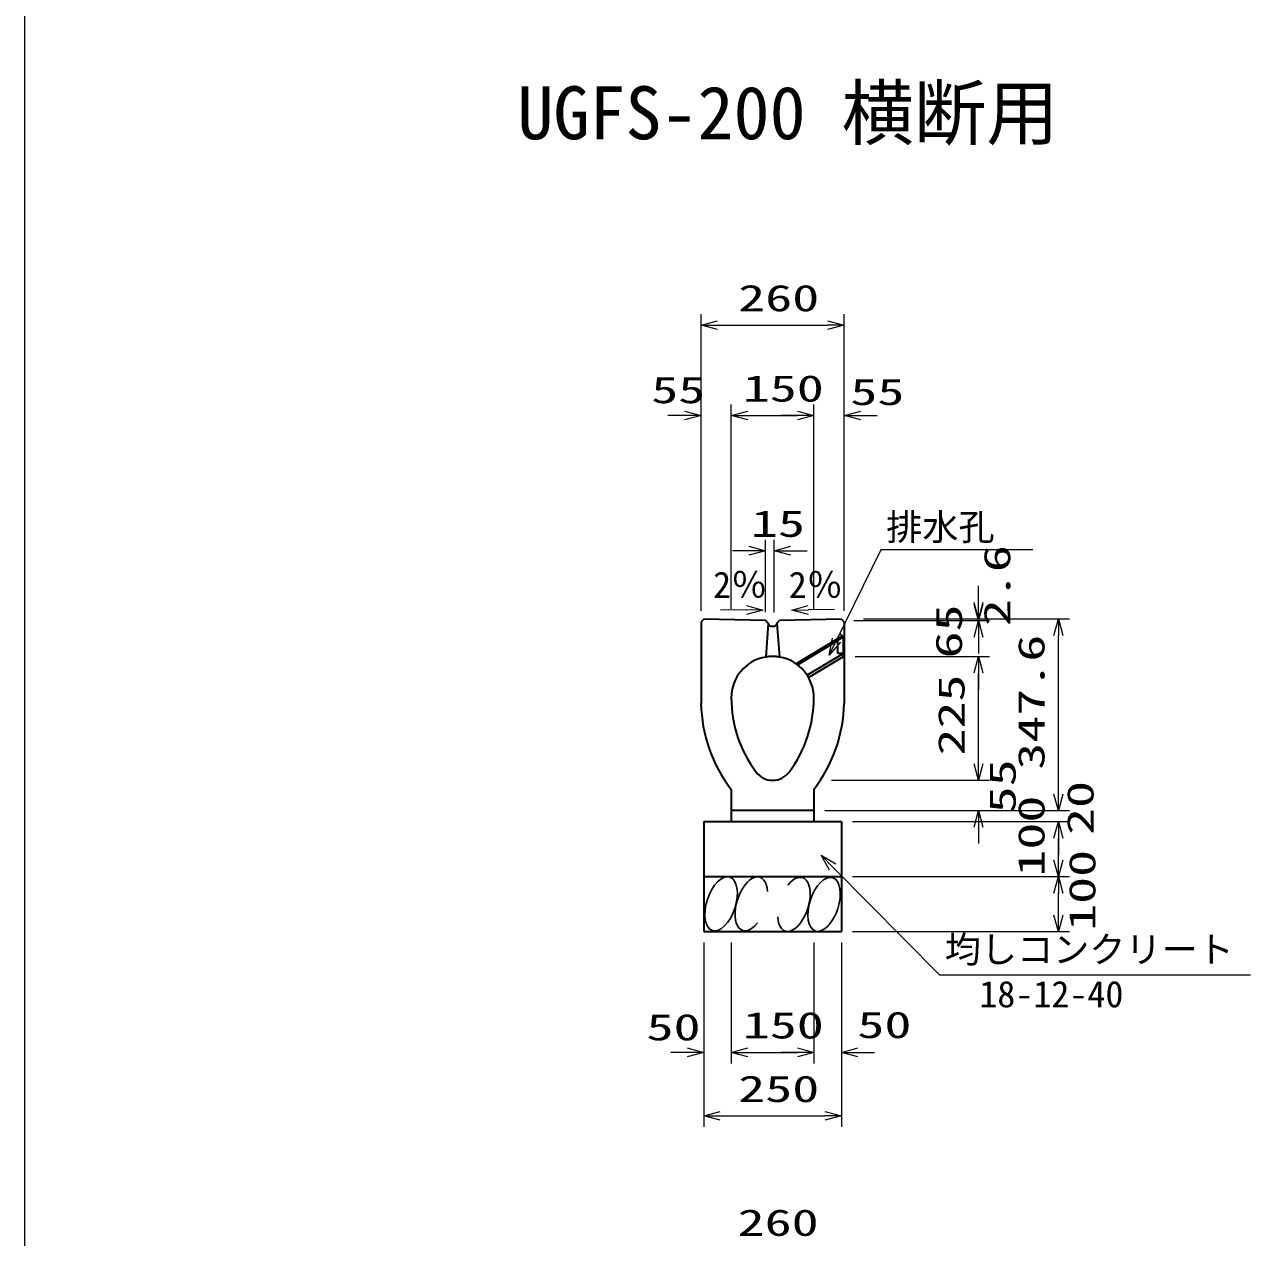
# Model space of a CAD drawing. Units: millimetres on the paper. Extents: x 15 to 1219, y 8 to 859.
# Drawn here: x 15 to 126.3, y 510.1 to 620.3 of the extents above; entities that cross this region are included whole.
import ezdxf
from ezdxf.enums import TextEntityAlignment as Align

# ---------------------------------------------------------------- set-up
doc = ezdxf.new("R2010")
doc.units = ezdxf.units.MM
doc.linetypes.add('DASHED', pattern=[7.5, 6, -1.5])
for name, color, linetype, lineweight in [('D-STR-DIM（寸法）', 7, 'Continuous', 13), ('D-STR-HTXT(均しCON-旗)', 7, 'Continuous', 13), ('D-STR-HTXT（WS-旗）', 7, 'Continuous', 13), ('D-STR-STRF(グリ)', 7, 'Continuous', 25), ('D-STR（構造物WS）', 1, 'Continuous', 35), ('D-STR（構造物）', 1, 'Continuous', 35)]:
    doc.layers.add(name, color=color, linetype=linetype, lineweight=lineweight)
doc.layers.add('D-STR-TXT(文字)', color=7, linetype='Continuous')
doc.styles.add('ＭＳ ゴシック', font='')
doc.styles.get('ＭＳ ゴシック').set_extended_font_data('MS Gothic')

# ---------------------------------------------------------------- blocks, each defined once
blk = doc.blocks.new('_Open30')
at = {"color": 7, "linetype": 'Continuous', "lineweight": 13}
for p, q in [((-1, 0.2679), (0, 0)), ((0, 0), (-1, -0.2679)), ((0, 0), (-1, 0))]:
    blk.add_line(p, q, dxfattribs=at)

msp = doc.modelspace()

# ---------------------------------------------------------------- linework, layer by layer
at = {"layer": 'D-STR-DIM（寸法）', "color": 2}
msp.add_line((15, 858.638), (15, 15.023), dxfattribs=at)
at = {"layer": 'D-STR-DIM（寸法）'}
for p, q in [((76.432, 585.824), (76.432, 594.032)), ((89.432, 585.824), (89.432, 594.032)), ((77.932, 593.032), (87.932, 593.032)), ((76.432, 567.062), (76.432, 585.824)), ((79.182, 567.286), (79.182, 585.824)), ((79.182, 567.256), (79.182, 585.824)), ((86.682, 567.255), (86.682, 585.824)), ((86.682, 567.286), (86.682, 585.824)), ((89.432, 567.091), (89.432, 585.824)), ((74.932, 584.824), (73.432, 584.824)), ((80.682, 584.824), (82.182, 584.824)), ((80.682, 584.824), (85.182, 584.824)), ((85.182, 584.824), (83.682, 584.824)), ((90.932, 584.824), (92.432, 584.824)), ((82.288, 566.943), (82.288, 573.536)), ((82.288, 566.943), (82.288, 573.536)), ((83.079, 566.927), (83.079, 573.536)), ((83.079, 566.927), (83.079, 573.536)), ((80.788, 572.536), (79.288, 572.536)), ((80.788, 572.536), (79.288, 572.536)), ((84.579, 572.536), (86.079, 572.536)), ((84.579, 572.536), (86.079, 572.536)), ((101.625, 567.844), (101.625, 569.344)), ((101.625, 567.691), (101.625, 569.191)), ((101.625, 567.691), (101.625, 569.191)), ((78.196, 567.206), (80.558, 567.159)), ((78.196, 567.206), (80.558, 567.159)), ((88.543, 567.202), (86.181, 567.155)), ((88.543, 567.202), (86.181, 567.155)), ((90.3, 566.191), (102.625, 566.191)), ((90.3, 566.191), (102.625, 566.191)), ((90.3, 566.191), (102.625, 566.191)), ((91.182, 566.344), (102.625, 566.344)), ((92.182, 566.344), (109.885, 566.344)), ((101.625, 564.691), (101.625, 563.191)), ((108.885, 550.431), (108.885, 564.844)), ((90.432, 562.929), (102.625, 562.929)), ((90.432, 562.929), (102.625, 562.929)), ((90.432, 562.929), (102.625, 562.929)), ((101.625, 561.429), (101.625, 559.929)), ((101.625, 553.181), (101.625, 561.429)), ((101.625, 561.429), (101.625, 559.929)), ((101.625, 553.181), (101.625, 554.681)), ((88.273, 551.681), (102.625, 551.681)), ((88.273, 551.681), (102.625, 551.681)), ((108.885, 550.431), (108.885, 551.931)), ((87.682, 548.931), (109.885, 548.931)), ((87.682, 548.931), (109.885, 548.931)), ((87.682, 548.931), (102.625, 548.931)), ((90.182, 547.931), (109.885, 547.931)), ((90.182, 547.931), (109.885, 547.931)), ((101.625, 547.431), (101.625, 545.931)), ((108.885, 544.431), (108.885, 546.431)), ((108.885, 546.431), (108.885, 544.931)), ((90.182, 542.931), (109.885, 542.931)), ((90.182, 542.931), (109.885, 542.931)), ((108.885, 539.431), (108.885, 541.431)), ((90.182, 537.931), (109.885, 537.931)), ((76.682, 536.931), (76.682, 525.964)), ((79.182, 536.931), (79.182, 525.964)), ((79.182, 536.931), (79.182, 525.964)), ((86.682, 536.931), (86.682, 525.964)), ((86.682, 536.931), (86.682, 525.964)), ((89.182, 536.931), (89.182, 525.964)), ((75.182, 526.964), (73.682, 526.964)), ((80.682, 526.964), (82.182, 526.964)), ((80.682, 526.964), (85.182, 526.964)), ((85.182, 526.964), (83.682, 526.964)), ((90.682, 526.964), (92.182, 526.964)), ((76.682, 525.964), (76.682, 520.191)), ((89.182, 525.964), (89.182, 520.191)), ((78.182, 521.191), (87.682, 521.191))]:
    msp.add_line(p, q, dxfattribs=at)
at = {"layer": 'D-STR-HTXT(均しCON-旗)'}
msp.add_lwpolyline([(126.33, 533.984), (98.123, 533.984), (88.4, 543.801)], dxfattribs=at)
at = {"layer": 'D-STR-HTXT（WS-旗）'}
msp.add_lwpolyline([(106.559, 572.617), (92.771, 572.617), (88.73, 564.406)], dxfattribs=at)
at = {"layer": 'D-STR-STRF(グリ)'}
for centre, major_axis in [((78.258, 540.455), (0.79, 2.421)), ((87.607, 540.408), (-0.79, -2.421))]:
    msp.add_ellipse(centre, major_axis=major_axis, ratio=0.5139, dxfattribs=at)
for centre, major_axis in [((80.998, 540.455), (0.79, 2.421)), ((84.867, 540.408), (-0.79, -2.421))]:
    msp.add_ellipse(centre, major_axis=major_axis, ratio=0.5139, start_param=5.3575563, end_param=10.3750652, dxfattribs=at)
at = {"layer": 'D-STR（構造物WS）'}
for p, q in [((89.274, 564.794), (85.063, 562.267)), ((88.857, 564.411), (89.357, 564.711)), ((89.357, 564.711), (89.11, 564.959)), ((89.357, 562.911), (89.357, 564.711)), ((85.195, 562.172), (88.857, 564.369)), ((88.857, 563.211), (88.857, 564.411)), ((89.357, 563.211), (86.068, 561.238)), ((86.198, 561.024), (89.357, 562.92)), ((89.357, 563.211), (88.857, 563.211)), ((89.054, 562.736), (89.357, 562.911))]:
    msp.add_line(p, q, dxfattribs=at)
at = {"layer": 'D-STR（構造物）'}
for p, q in [((76.682, 566.307), (76.432, 566.062)), ((76.432, 566.062), (76.432, 558.598)), ((82.307, 566.191), (76.682, 566.307)), ((82.307, 566.191), (82.532, 565.941)), ((82.532, 565.936), (82.307, 562.876)), ((82.787, 565.686), (83.077, 565.686)), ((83.327, 565.941), (83.557, 566.191)), ((83.327, 565.941), (83.557, 562.876)), ((89.182, 566.306), (83.557, 566.191)), ((89.182, 566.306), (89.432, 566.061)), ((89.432, 566.061), (89.432, 558.671)), ((79.182, 550.846), (79.182, 547.931)), ((86.682, 550.846), (86.682, 547.931)), ((86.682, 548.931), (79.182, 548.931)), ((76.682, 547.931), (89.182, 547.931)), ((76.682, 547.931), (76.682, 537.931)), ((89.182, 547.931), (89.182, 537.931)), ((76.682, 542.931), (89.182, 542.931)), ((76.682, 537.931), (89.182, 537.931))]:
    msp.add_line(p, q, dxfattribs=at)
for centre, radius, start, end in [((82.782, 565.936), 0.25, 179.93762, 270), ((83.077, 565.936), 0.25, 270, 0.06238), ((82.932, 559.181), 3.75, 99.59193, 180.04506), ((82.938, 559.183), 3.745, 359.92426, 80.47554), ((90.432, 559.181), 11.25, 180.015, 216.8604), ((75.432, 559.181), 11.25, 323.13959, 359.98497), ((89.712, 558.941), 13.284, 181.1595, 217.55334), ((76.147, 558.941), 13.284, 322.44666, 358.84048), ((82.932, 553.556), 1.875, 216.81288, 323.1871)]:
    msp.add_arc(centre, radius, start, end, dxfattribs=at)
at = {"layer": 'D-STR（構造物）', "linetype": 'DASHED'}
msp.add_arc((82.932, 559.212), 3.717, 80.32104, 99.67896, dxfattribs=at)

# ---------------------------------------------------------------- block references
at = {"layer": 'D-STR-DIM（寸法）', "xscale": 1.5, "yscale": 1.5}
for p, rotation in [((76.432, 593.032), 180), ((79.182, 584.824), 180), ((79.182, 584.824), 180), ((89.432, 584.824), 180), ((83.079, 572.536), 180), ((83.079, 572.536), 180), ((101.625, 566.344), 270), ((82.057, 567.129), 358.85424), ((82.057, 567.129), 358.85424), ((84.682, 567.125), 181.14576), ((84.682, 567.125), 181.14576), ((101.625, 566.191), 270), ((101.625, 566.191), 270), ((101.625, 566.191), 90), ((108.885, 566.344), 90), ((101.625, 562.929), 90), ((101.625, 562.929), 90), ((101.625, 562.929), 90), ((101.625, 551.681), 270), ((101.625, 551.681), 270), ((108.885, 548.931), 270), ((108.885, 548.931), 270), ((101.625, 548.931), 90), ((108.885, 547.931), 90), ((108.885, 547.931), 90), ((108.885, 542.931), 270), ((108.885, 542.931), 90), ((108.885, 537.931), 270), ((79.182, 526.964), 180), ((79.182, 526.964), 180), ((89.182, 526.964), 180), ((76.682, 521.191), 180)]:
    msp.add_blockref('_Open30', p, dxfattribs=dict(at, rotation=rotation))
for p in [(89.432, 593.032), (76.432, 584.824), (86.682, 584.824), (86.682, 584.824), (82.288, 572.536), (82.288, 572.536), (76.682, 526.964), (86.682, 526.964), (86.682, 526.964), (89.182, 521.191)]:
    msp.add_blockref('_Open30', p, dxfattribs=at)
at = {"layer": 'D-STR-HTXT(均しCON-旗)', "xscale": 1.5, "yscale": 1.5, "rotation": 134.72505}
msp.add_blockref('_Open30', (87.344, 544.867), dxfattribs=at)
at = {"layer": 'D-STR-HTXT（WS-旗）', "xscale": 1.5, "yscale": 1.5, "rotation": 243.798}
msp.add_blockref('_Open30', (88.068, 563.06), dxfattribs=at)

# ---------------------------------------------------------------- texts
at = {"layer": 'D-STR-DIM（寸法）', "style": 'ＭＳ ゴシック', "width": 1.5}
for s, p in [('260', (79.807, 593.57)), ('55', (71.913, 585.218)), ('150', (80.224, 585.361)), ('55', (89.997, 585.047)), ('15', (80.97, 573.074)), ('15', (80.97, 573.074)), ('50', (71.485, 527.331)), ('150', (80.224, 527.502)), ('50', (90.634, 527.539)), ('250', (79.807, 521.728)), ('260', (79.756, 509.572))]:
    msp.add_text(s, height=2.405, dxfattribs=at).set_placement(p, align=Align.BOTTOM_LEFT)
for s, p in [('2.6', (105.238, 565.681)), ('65', (100.859, 562.75)), ('65', (100.859, 562.75)), ('347.6', (108.348, 552.638)), ('225', (101.087, 553.926)), ('55', (105.733, 548.674)), ('20', (112.799, 546.713)), ('100', (108.348, 542.931)), ('100', (112.971, 537.999))]:
    msp.add_text(s, height=2.405, rotation=90, dxfattribs=at).set_placement(p, align=Align.BOTTOM_LEFT)
at = {"layer": 'D-STR-DIM（寸法）', "style": 'ＭＳ ゴシック'}
for rotation, p in [(0.01, (77.53, 567.517)), (0.01, (77.53, 567.517)), (359.99, (84.398, 567.514)), (359.99, (84.398, 567.514))]:
    msp.add_text('2％', height=2.405, rotation=rotation, dxfattribs=at).set_placement(p, align=Align.BOTTOM_LEFT)
at = {"layer": 'D-STR-HTXT(均しCON-旗)', "style": 'ＭＳ ゴシック'}
for s, p in [('均しコンクリート', (98.569, 534.395)), ('18-12-40', (101.704, 530.333))]:
    msp.add_text(s, height=2.405, dxfattribs=at).set_placement(p, align=Align.BOTTOM_LEFT)
at = {"layer": 'D-STR-HTXT（WS-旗）', "style": 'ＭＳ ゴシック'}
msp.add_text('排水孔', height=2.405, dxfattribs=at).set_placement((93.252, 572.769), align=Align.BOTTOM_LEFT)
at = {"layer": 'D-STR-TXT(文字)', "style": 'ＭＳ ゴシック'}
msp.add_text('UGFS-200 横断用', height=4.811, dxfattribs=at).set_placement((59.749, 608.476), align=Align.BOTTOM_LEFT)

doc.saveas('drawing.dxf')
